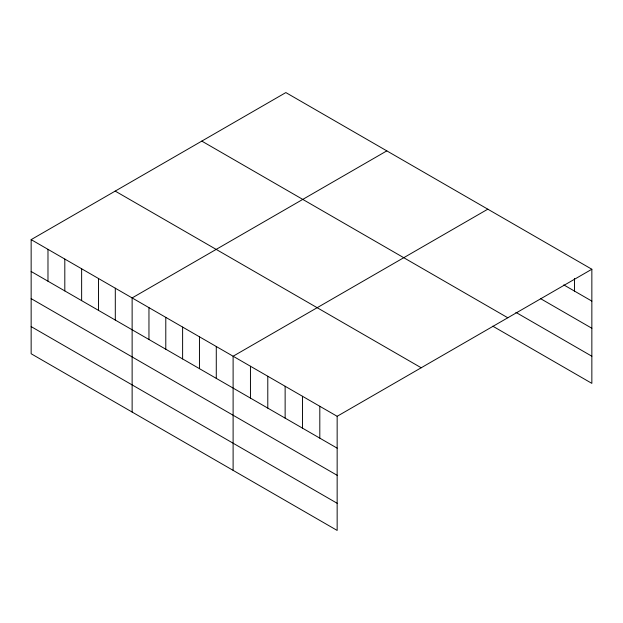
<?xml version="1.0" encoding="UTF-8"?>
<svg xmlns="http://www.w3.org/2000/svg" width="623" height="623" viewBox="0 0 623 623"><rect width="100%" height="100%" fill="white"/><g stroke="black" fill="none" stroke-linecap="round" stroke-linejoin="round"><path stroke-width="0.93" d="M31.15 239.629L337.152 416.296L337.152 530.422L31.15 353.755L31.15 239.629L285.848 92.578L591.85 269.245L591.85 383.371L492.762 326.164M386.828 150.875L132.131 297.926L132.131 412.052M487.809 209.18L233.111 356.231L233.111 470.357M337.152 416.296L591.85 269.245M563.776 284.898L591.85 301.104M540.655 298.697L591.85 328.251M515.883 312.364L591.85 356.224M201.797 141.102L507.8 317.769M115.2 191.097L421.203 367.765M31.15 271.488L337.152 448.155M31.15 298.635L337.152 475.302M31.15 326.608L337.152 503.275M574.507 278.543L574.507 291.097M319.809 406.282L319.809 438.14M302.474 396.275L302.474 428.133M285.132 386.26L285.132 418.119M267.789 376.253L267.789 408.112M250.454 366.238L250.454 398.097M216.282 346.513L216.282 378.371M199.453 336.794L199.453 368.652M182.617 327.075L182.617 358.934M165.788 317.364L165.788 349.223M148.959 307.645L148.959 339.504M115.302 288.208L115.302 320.066M98.473 278.497L98.473 310.355M81.636 268.778L81.636 300.636M64.808 259.059L64.808 290.918M47.979 249.34L47.979 281.199"/></g></svg>
